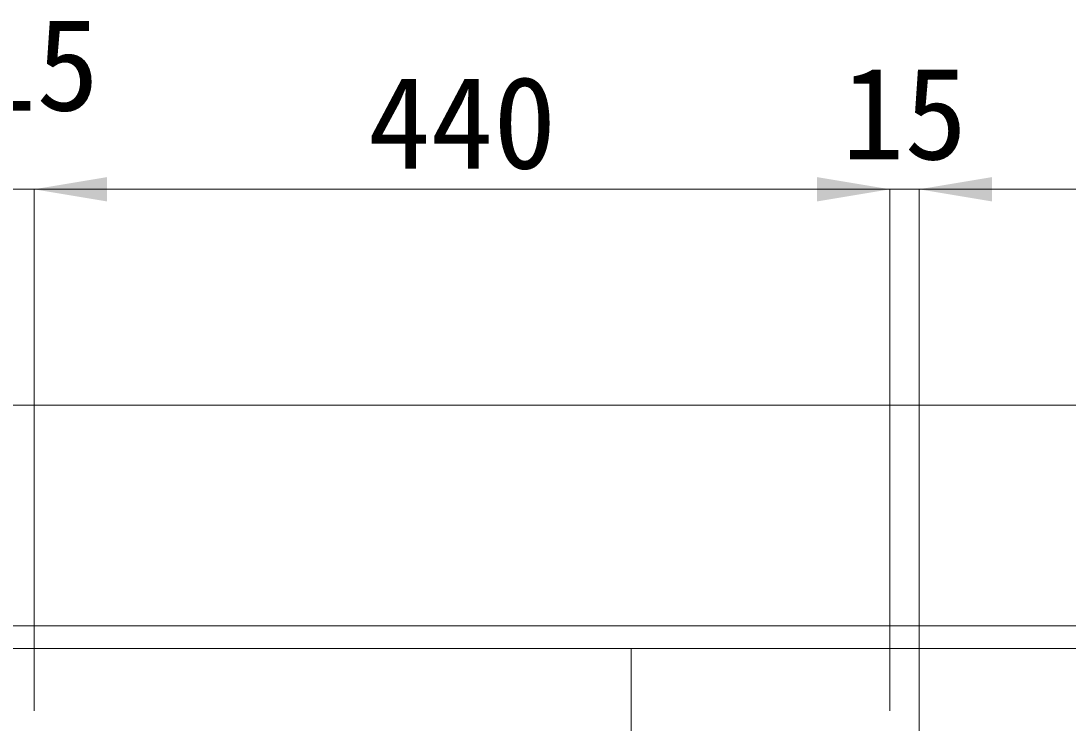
# Model space of a CAD drawing. Units: millimetres at full size. Extents: x -36174 to -11409, y 24892 to 47415.
# Drawn here: x -32859 to -32320, y 37108 to 37469 of the extents above; entities that cross this region are included whole.
import ezdxf
from ezdxf.enums import TextEntityAlignment as Align

# ---------------------------------------------------------------- set-up
doc = ezdxf.new("R2010")
doc.units = ezdxf.units.MM
doc.header["$LTSCALE"] = 30
for name, color, linetype, lineweight in [('側溝・本体', 7, 'Continuous', 9), ('寸法線', 7, 'Continuous', 9), ('本体', 2, 'Continuous', 20)]:
    doc.layers.add(name, color=color, linetype=linetype, lineweight=lineweight)
doc.styles.add('ＭＳ ゴシック', font='')
doc.styles.get('ＭＳ ゴシック').set_extended_font_data('MS Gothic')

# ---------------------------------------------------------------- blocks, each defined once
blk = doc.blocks.new('filled_arrow')
at = {"color": 0, "linetype": 'Continuous', "lineweight": -2}
blk.add_solid([(7.5, 1.25), (0, 0), (7.5, -1.25)], dxfattribs=at)

msp = doc.modelspace()

# ---------------------------------------------------------------- linework, layer by layer
at = {"layer": '側溝・本体'}
for p, q in [((-32937.08, 37158.36), (-31945.08, 37158.36)), ((-32937.08, 37146.86), (-31949.58, 37146.86)), ((-32545.08, 37146.86), (-32545.08, 36966.86))]:
    msp.add_line(p, q, dxfattribs=at)
at = {"layer": '寸法線'}
for p, q in [((-32917.08, 37382.89), (-32802.08, 37382.89)), ((-32852.08, 37114.8), (-32852.08, 37382.89)), ((-32852.08, 37382.89), (-32412.08, 37382.89)), ((-32852.08, 37114.8), (-32852.08, 37382.89)), ((-32487.08, 37382.89), (-32322.08, 37382.89)), ((-32412.08, 37114.8), (-32412.08, 37382.89)), ((-32412.08, 37114.8), (-32412.08, 37382.89)), ((-32397.08, 36980.71), (-32397.08, 37382.89)), ((-32397.08, 37382.89), (-31945.08, 37382.89)), ((-32397.08, 36980.71), (-32397.08, 37382.89))]:
    msp.add_line(p, q, dxfattribs=at)
at = {"layer": '本体'}
msp.add_line((-32943.08, 37271.86), (-31945.08, 37271.86), dxfattribs=at)

# ---------------------------------------------------------------- block references
at = {"layer": '寸法線'}
for p, xscale, yscale in [((-32852.08, 37382.89), 5, 5), ((-32397.08, 37382.89), 5, 5), ((-32397.08, 37382.89), 5, 5), ((-32852.08, 37382.89), 3.33, 3.33)]:
    msp.add_blockref('filled_arrow', p, dxfattribs=dict(at, xscale=xscale, yscale=yscale))
at = {"layer": '寸法線', "xscale": 5, "yscale": 5, "rotation": 180}
msp.add_blockref('filled_arrow', (-32412.08, 37382.89), dxfattribs=at)
msp.add_blockref('filled_arrow', (-32412.08, 37382.89), dxfattribs=at)

# ---------------------------------------------------------------- texts
at = {"layer": '寸法線', "style": 'ＭＳ ゴシック'}
for s, p in [('15', (-32850.9, 37447.06)), ('15', (-32404.58, 37421.96)), ('440', (-32632.08, 37417.27))]:
    msp.add_text(s, height=47.47, dxfattribs=at).set_placement(p, align=Align.MIDDLE_CENTER)

doc.saveas('drawing.dxf')
